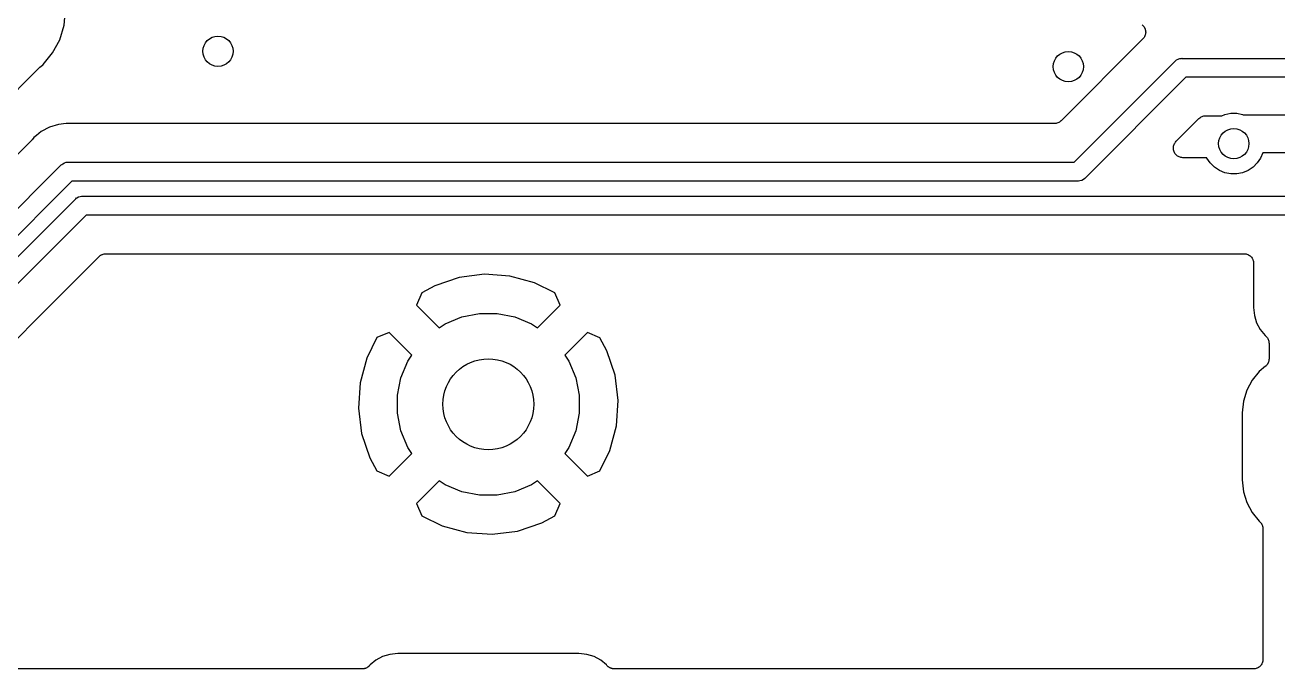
# Model space of a CAD drawing. Extents: x 2.49 to 6.38, y -5.9 to -3.86.
# Drawn here: x 3.14 to 3.792, y -5.465 to -5.131 of the extents above; entities that cross this region are included whole.
import ezdxf

# ---------------------------------------------------------------- set-up
doc = ezdxf.new("R2010")
doc.units = 0
doc.header["$MEASUREMENT"] = 0
doc.layers.add('BLACK', color=7, linetype='CONTINUOUS')

msp = doc.modelspace()

# ---------------------------------------------------------------- linework, layer by layer
at = {"layer": 'BLACK', "linetype": 'CONTINUOUS'}
for p, q in [((3.16057, -5.13106), (3.16117, -5.12499)), ((3.1583, -5.13854), (3.16057, -5.13106)), ((3.72097, -5.13083), (3.72134, -5.13113)), ((3.72134, -5.13113), (3.72135, -5.13114)), ((3.72135, -5.13114), (3.72135, -5.13115)), ((3.72135, -5.13115), (3.72165, -5.13151)), ((3.72165, -5.13151), (3.72195, -5.13189)), ((3.72162, -5.13781), (3.72132, -5.13818)), ((3.72192, -5.13744), (3.72162, -5.13781)), ((3.72193, -5.13743), (3.72192, -5.13744)), ((3.72216, -5.13701), (3.72193, -5.13743)), ((3.72193, -5.13743), (3.72193, -5.13743)), ((3.72195, -5.13189), (3.72196, -5.1319)), ((3.72196, -5.1319), (3.72196, -5.13191)), ((3.72196, -5.13191), (3.72218, -5.13233)), ((3.72239, -5.13658), (3.72216, -5.13701)), ((3.72218, -5.13233), (3.72241, -5.13276)), ((3.7224, -5.13657), (3.72239, -5.13657)), ((3.72239, -5.13657), (3.72239, -5.13658)), ((3.72253, -5.13611), (3.7224, -5.13657)), ((3.72241, -5.13276), (3.72241, -5.13276)), ((3.72241, -5.13276), (3.72242, -5.13277)), ((3.72242, -5.13277), (3.72255, -5.13323)), ((3.72268, -5.13565), (3.72253, -5.13611)), ((3.72255, -5.13323), (3.72269, -5.13369)), ((3.72273, -5.13516), (3.72268, -5.13563)), ((3.72268, -5.13563), (3.72268, -5.13564)), ((3.72268, -5.13564), (3.72268, -5.13565)), ((3.72269, -5.13369), (3.72269, -5.1337)), ((3.72269, -5.1337), (3.72269, -5.13371)), ((3.72269, -5.13371), (3.72273, -5.13419)), ((3.72273, -5.13419), (3.72278, -5.13466)), ((3.72278, -5.13468), (3.72273, -5.13516)), ((3.72278, -5.13466), (3.72278, -5.13467)), ((3.72278, -5.13467), (3.72278, -5.13468)), ((3.15461, -5.14544), (3.1583, -5.13854)), ((3.72132, -5.13818), (3.6788, -5.1807)), ((3.14965, -5.15148), (3.15461, -5.14544)), ((3.68562, -5.20217), (3.73792, -5.14986)), ((3.73792, -5.14986), (3.73808, -5.14967)), ((3.73808, -5.14967), (3.73827, -5.14951)), ((3.73827, -5.14951), (3.73883, -5.14905)), ((3.73827, -5.14951), (3.73827, -5.14951)), ((3.73883, -5.14905), (3.73968, -5.1486)), ((3.73968, -5.1486), (3.73995, -5.14852)), ((3.73995, -5.14852), (3.74061, -5.14832)), ((3.74061, -5.14832), (3.74133, -5.14824)), ((3.74133, -5.14824), (3.74157, -5.14822)), ((3.74133, -5.14824), (3.74133, -5.14824)), ((3.74157, -5.14822), (3.74182, -5.14824)), ((3.74182, -5.14824), (3.88154, -5.14824)), ((3.12319, -5.17767), (3.14797, -5.1529)), ((3.14797, -5.1529), (3.14802, -5.15285)), ((3.14802, -5.15285), (3.14818, -5.15272)), ((3.14818, -5.15272), (3.14833, -5.15257)), ((3.14833, -5.15257), (3.14965, -5.15148)), ((3.74361, -5.15809), (3.6913, -5.2104)), ((3.88333, -5.15809), (3.74361, -5.15809)), ((3.76397, -5.17741), (3.76702, -5.1768)), ((3.76702, -5.1768), (3.77012, -5.1768)), ((3.77012, -5.1768), (3.77316, -5.17741)), ((3.15771, -5.18253), (3.15302, -5.18395)), ((3.16161, -5.18214), (3.15771, -5.18253)), ((3.16162, -5.18214), (3.16161, -5.18214)), ((3.1626, -5.18204), (3.16162, -5.18214)), ((3.16358, -5.18214), (3.1626, -5.18204)), ((3.16379, -5.18214), (3.16358, -5.18214)), ((3.164, -5.18216), (3.16379, -5.18214)), ((3.16407, -5.18217), (3.164, -5.18216)), ((3.67526, -5.18217), (3.16407, -5.18217)), ((3.67572, -5.18212), (3.67526, -5.18217)), ((3.67618, -5.18208), (3.67572, -5.18212)), ((3.6762, -5.18207), (3.67618, -5.18208)), ((3.67623, -5.18207), (3.6762, -5.18207)), ((3.67667, -5.18194), (3.67623, -5.18207)), ((3.67712, -5.18181), (3.67667, -5.18194)), ((3.67714, -5.1818), (3.67712, -5.18181)), ((3.67717, -5.18179), (3.67714, -5.1818)), ((3.67757, -5.18157), (3.67717, -5.18179)), ((3.67798, -5.18136), (3.67757, -5.18157)), ((3.678, -5.18134), (3.67798, -5.18136)), ((3.67803, -5.18133), (3.678, -5.18134)), ((3.67838, -5.18104), (3.67803, -5.18133)), ((3.67875, -5.18075), (3.67838, -5.18104)), ((3.67878, -5.18071), (3.67875, -5.18075)), ((3.6788, -5.1807), (3.67878, -5.18071)), ((3.67878, -5.18071), (3.67878, -5.18071)), ((3.67878, -5.18071), (3.67878, -5.18071)), ((3.73864, -5.19135), (3.75043, -5.17955)), ((3.75043, -5.17955), (3.75044, -5.17954)), ((3.75044, -5.17954), (3.75045, -5.17954)), ((3.75045, -5.17954), (3.75048, -5.1795)), ((3.75045, -5.17954), (3.75045, -5.17954)), ((3.75048, -5.1795), (3.75084, -5.17921)), ((3.75084, -5.17921), (3.7512, -5.17892)), ((3.7512, -5.17892), (3.75122, -5.17891)), ((3.75122, -5.17891), (3.75125, -5.17889)), ((3.75125, -5.17889), (3.75166, -5.17868)), ((3.75166, -5.17868), (3.75206, -5.17846)), ((3.75206, -5.17846), (3.75209, -5.17846)), ((3.75209, -5.17846), (3.75211, -5.17844)), ((3.75211, -5.17844), (3.75256, -5.17832)), ((3.75256, -5.17832), (3.753, -5.17818)), ((3.753, -5.17818), (3.75302, -5.17818)), ((3.75302, -5.17818), (3.75305, -5.17817)), ((3.75305, -5.17817), (3.75351, -5.17813)), ((3.75351, -5.17813), (3.75397, -5.17809)), ((3.75397, -5.17809), (3.76234, -5.17809)), ((3.76234, -5.17809), (3.76397, -5.17741)), ((3.77316, -5.17741), (3.77347, -5.17754)), ((3.77347, -5.17754), (3.77372, -5.17751)), ((3.77372, -5.17751), (3.7742, -5.17756)), ((3.7742, -5.17756), (3.79902, -5.17756)), ((3.14422, -5.19019), (3.14407, -5.19034)), ((3.14427, -5.19014), (3.14422, -5.19019)), ((3.14489, -5.18938), (3.14427, -5.19014)), ((3.14623, -5.18828), (3.14489, -5.18938)), ((3.14869, -5.18627), (3.14623, -5.18828)), ((3.14623, -5.18828), (3.14623, -5.18828)), ((3.15302, -5.18395), (3.14869, -5.18627)), ((3.14394, -5.1905), (3.08566, -5.24878)), ((3.14407, -5.19034), (3.14394, -5.1905)), ((3.73717, -5.19485), (3.73722, -5.19437)), ((3.73717, -5.19486), (3.73717, -5.19485)), ((3.73722, -5.19534), (3.73717, -5.19486)), ((3.73717, -5.19486), (3.73717, -5.19486)), ((3.73722, -5.19437), (3.73727, -5.19389)), ((3.73726, -5.19582), (3.73722, -5.19534)), ((3.73726, -5.19583), (3.73726, -5.19582)), ((3.73727, -5.19584), (3.73726, -5.19583)), ((3.73727, -5.19389), (3.73728, -5.19388)), ((3.73727, -5.19389), (3.73727, -5.19389)), ((3.7374, -5.19629), (3.73727, -5.19584)), ((3.73728, -5.19388), (3.73742, -5.19342)), ((3.73754, -5.19675), (3.7374, -5.19629)), ((3.73742, -5.19342), (3.73756, -5.19296)), ((3.73754, -5.19676), (3.73754, -5.19675)), ((3.73754, -5.19677), (3.73754, -5.19676)), ((3.73777, -5.1972), (3.73754, -5.19677)), ((3.73756, -5.19294), (3.7378, -5.19252)), ((3.73756, -5.19295), (3.73756, -5.19294)), ((3.73756, -5.19296), (3.73756, -5.19295)), ((3.7378, -5.19252), (3.73802, -5.1921)), ((3.73802, -5.1921), (3.73802, -5.19209)), ((3.73802, -5.19209), (3.73803, -5.19209)), ((3.73803, -5.19209), (3.73833, -5.19172)), ((3.73833, -5.19172), (3.73864, -5.19135)), ((3.15946, -5.2033), (3.15985, -5.20297)), ((3.15985, -5.20297), (3.16071, -5.20252)), ((3.16071, -5.20252), (3.16074, -5.20251)), ((3.16074, -5.20251), (3.16163, -5.20224)), ((3.16163, -5.20224), (3.16236, -5.20217)), ((3.16236, -5.20217), (3.1626, -5.20214)), ((3.16236, -5.20217), (3.16236, -5.20217)), ((3.1626, -5.20214), (3.16284, -5.20217)), ((3.16284, -5.20217), (3.68562, -5.20217)), ((3.73799, -5.19762), (3.73777, -5.1972)), ((3.73799, -5.19763), (3.73799, -5.19762)), ((3.738, -5.19763), (3.73799, -5.19763)), ((3.7383, -5.19801), (3.738, -5.19763)), ((3.7386, -5.19838), (3.7383, -5.19801)), ((3.73861, -5.19839), (3.7386, -5.19838)), ((3.73898, -5.1987), (3.73861, -5.19839)), ((3.73861, -5.19839), (3.73861, -5.19839)), ((3.73935, -5.19901), (3.73898, -5.1987)), ((3.73936, -5.19901), (3.73935, -5.19901)), ((3.73936, -5.19902), (3.73936, -5.19901)), ((3.73978, -5.19925), (3.73936, -5.19902)), ((3.7402, -5.19948), (3.73978, -5.19925)), ((3.74021, -5.19948), (3.7402, -5.19948)), ((3.74022, -5.19948), (3.74021, -5.19948)), ((3.74067, -5.19963), (3.74022, -5.19948)), ((3.74113, -5.19977), (3.74067, -5.19963)), ((3.74114, -5.19977), (3.74113, -5.19977)), ((3.74115, -5.19978), (3.74114, -5.19977)), ((3.74162, -5.19983), (3.74115, -5.19978)), ((3.7421, -5.19988), (3.74162, -5.19983)), ((3.74212, -5.19988), (3.7421, -5.19988)), ((3.74217, -5.19988), (3.74212, -5.19988)), ((3.74212, -5.19988), (3.74212, -5.19988)), ((3.74212, -5.19988), (3.74212, -5.19988)), ((3.75456, -5.19988), (3.74217, -5.19988)), ((3.75461, -5.20001), (3.75456, -5.19988)), ((3.75633, -5.20259), (3.75461, -5.20001)), ((3.75853, -5.20478), (3.75633, -5.20259)), ((3.7808, -5.20259), (3.77861, -5.20478)), ((3.78252, -5.20001), (3.7808, -5.20259)), ((3.7836, -5.1974), (3.78252, -5.20001)), ((3.79902, -5.1974), (3.7836, -5.1974)), ((3.09248, -5.27024), (3.15895, -5.20378)), ((3.15895, -5.20378), (3.1591, -5.20359)), ((3.1591, -5.20359), (3.15946, -5.2033)), ((3.76111, -5.20651), (3.75853, -5.20478)), ((3.76397, -5.20769), (3.76111, -5.20651)), ((3.76702, -5.2083), (3.76397, -5.20769)), ((3.77012, -5.2083), (3.76702, -5.2083)), ((3.77316, -5.20769), (3.77012, -5.2083)), ((3.77603, -5.20651), (3.77316, -5.20769)), ((3.77861, -5.20478), (3.77603, -5.20651)), ((3.16464, -5.21201), (3.09817, -5.27847)), ((3.68741, -5.21201), (3.16464, -5.21201)), ((3.68765, -5.21203), (3.68741, -5.21201)), ((3.68789, -5.21201), (3.68765, -5.21203)), ((3.6879, -5.21201), (3.68789, -5.21201)), ((3.68862, -5.21194), (3.6879, -5.21201)), ((3.68955, -5.21166), (3.68862, -5.21194)), ((3.6904, -5.2112), (3.68955, -5.21166)), ((3.69115, -5.21058), (3.6904, -5.2112)), ((3.6913, -5.2104), (3.69115, -5.21058)), ((3.0679, -5.31988), (3.16629, -5.22149)), ((3.16629, -5.22149), (3.16644, -5.22131)), ((3.16644, -5.22131), (3.16663, -5.22115)), ((3.16663, -5.22115), (3.1671, -5.22077)), ((3.16663, -5.22115), (3.16663, -5.22115)), ((3.1671, -5.22077), (3.16719, -5.22069)), ((3.16719, -5.22069), (3.16804, -5.22023)), ((3.16804, -5.22023), (3.16897, -5.21995)), ((3.16897, -5.21995), (3.1697, -5.21988)), ((3.1697, -5.21988), (3.16994, -5.21986)), ((3.1697, -5.21988), (3.1697, -5.21988)), ((3.16994, -5.21986), (3.17018, -5.21988)), ((3.17018, -5.21988), (3.87776, -5.21988)), ((3.17198, -5.22972), (3.07359, -5.32811)), ((3.87776, -5.22972), (3.17198, -5.22972)), ((3.15588, -5.2741), (3.1788, -5.25119)), ((3.1788, -5.25119), (3.17881, -5.25118)), ((3.17881, -5.25118), (3.17885, -5.25114)), ((3.17881, -5.25118), (3.17881, -5.25118)), ((3.17881, -5.25118), (3.17881, -5.25118)), ((3.17885, -5.25114), (3.17921, -5.25085)), ((3.17921, -5.25085), (3.17956, -5.25056)), ((3.17956, -5.25056), (3.17959, -5.25055)), ((3.17959, -5.25055), (3.17961, -5.25053)), ((3.17961, -5.25053), (3.18002, -5.25032)), ((3.18002, -5.25032), (3.18043, -5.2501)), ((3.18043, -5.2501), (3.18045, -5.25009)), ((3.18045, -5.25009), (3.18047, -5.25008)), ((3.18047, -5.25008), (3.18092, -5.24995)), ((3.18092, -5.24995), (3.18136, -5.24982)), ((3.18136, -5.24982), (3.18139, -5.24982)), ((3.18139, -5.24982), (3.18141, -5.24981)), ((3.18141, -5.24981), (3.18187, -5.24977)), ((3.18187, -5.24977), (3.18233, -5.24972)), ((3.18233, -5.24972), (3.77389, -5.24972)), ((3.77389, -5.24972), (3.77393, -5.24972)), ((3.77393, -5.24972), (3.77393, -5.24972)), ((3.77393, -5.24972), (3.77393, -5.24972)), ((3.77393, -5.24972), (3.77396, -5.24972)), ((3.77396, -5.24972), (3.77443, -5.24978)), ((3.77443, -5.24978), (3.7749, -5.24983)), ((3.7749, -5.24983), (3.77492, -5.24983)), ((3.77492, -5.24983), (3.77493, -5.24983)), ((3.77493, -5.24983), (3.77538, -5.24998)), ((3.77538, -5.24998), (3.77583, -5.25012)), ((3.77583, -5.25012), (3.77585, -5.25012)), ((3.77585, -5.25012), (3.77586, -5.25013)), ((3.77586, -5.25013), (3.77628, -5.25035)), ((3.77628, -5.25035), (3.77669, -5.25058)), ((3.77669, -5.25058), (3.7767, -5.25059)), ((3.7767, -5.25059), (3.77672, -5.2506)), ((3.77672, -5.2506), (3.77708, -5.2509)), ((3.77708, -5.2509), (3.77744, -5.2512)), ((3.77744, -5.2512), (3.77745, -5.25121)), ((3.77745, -5.25121), (3.77747, -5.25123)), ((3.77747, -5.25123), (3.77776, -5.25159)), ((3.77776, -5.25159), (3.77806, -5.25196)), ((3.77806, -5.25196), (3.77807, -5.25197)), ((3.77807, -5.25197), (3.77808, -5.25199)), ((3.77808, -5.25199), (3.7783, -5.2524)), ((3.7783, -5.2524), (3.77852, -5.25282)), ((3.77852, -5.25282), (3.77852, -5.25284)), ((3.77852, -5.25284), (3.77853, -5.25285)), ((3.77853, -5.25285), (3.77866, -5.2533)), ((3.77866, -5.2533), (3.7788, -5.25375)), ((3.7788, -5.25375), (3.7788, -5.25377)), ((3.7788, -5.25377), (3.77881, -5.25379)), ((3.77881, -5.25379), (3.77885, -5.25426)), ((3.77885, -5.25426), (3.77889, -5.25472)), ((3.77889, -5.25472), (3.77889, -5.27771)), ((3.3791, -5.26041), (3.36596, -5.2621)), ((3.39231, -5.26132), (3.3791, -5.26041)), ((3.4051, -5.26479), (3.39231, -5.26132)), ((3.35333, -5.26634), (3.3465, -5.27)), ((3.36596, -5.2621), (3.35333, -5.26634)), ((3.41574, -5.27007), (3.4051, -5.26479)), ((3.10341, -5.32657), (3.15588, -5.2741)), ((3.15588, -5.2741), (3.15588, -5.2741)), ((3.3465, -5.27), (3.34377, -5.27648)), ((3.41843, -5.27648), (3.41574, -5.27007)), ((3.34377, -5.27648), (3.35552, -5.28823)), ((3.36732, -5.28252), (3.37645, -5.28071)), ((3.37645, -5.28071), (3.38576, -5.28071)), ((3.38576, -5.28071), (3.39488, -5.28252)), ((3.40669, -5.28823), (3.41843, -5.27648)), ((3.77889, -5.27771), (3.77931, -5.28187)), ((3.35552, -5.28823), (3.35872, -5.28609)), ((3.35872, -5.28609), (3.36732, -5.28252)), ((3.39488, -5.28252), (3.40348, -5.28609)), ((3.40348, -5.28609), (3.40669, -5.28823)), ((3.77931, -5.28187), (3.78045, -5.28564)), ((3.78045, -5.28564), (3.78231, -5.28912)), ((3.32322, -5.29332), (3.31794, -5.30396)), ((3.32963, -5.29062), (3.32322, -5.29332)), ((3.34138, -5.30237), (3.32963, -5.29062)), ((3.43258, -5.29062), (3.42083, -5.30237)), ((3.43906, -5.29335), (3.43258, -5.29062)), ((3.44271, -5.30018), (3.43906, -5.29335)), ((3.78231, -5.28912), (3.78481, -5.29216)), ((3.78481, -5.29216), (3.78506, -5.29237)), ((3.78506, -5.29237), (3.78512, -5.29242)), ((3.78512, -5.29242), (3.78527, -5.29258)), ((3.78527, -5.29258), (3.78544, -5.29272)), ((3.78544, -5.29272), (3.78561, -5.29292)), ((3.78561, -5.29292), (3.7858, -5.29312)), ((3.7858, -5.29312), (3.78592, -5.2933)), ((3.78592, -5.2933), (3.78605, -5.29347)), ((3.78605, -5.29347), (3.78618, -5.29371)), ((3.78618, -5.29371), (3.78633, -5.29394)), ((3.78633, -5.29394), (3.78641, -5.29414)), ((3.78641, -5.29414), (3.78651, -5.29433)), ((3.78651, -5.29433), (3.78659, -5.29459)), ((3.44695, -5.31281), (3.44271, -5.30018)), ((3.78659, -5.29459), (3.78669, -5.29484)), ((3.78669, -5.29484), (3.78673, -5.29506)), ((3.78673, -5.29506), (3.78679, -5.29527)), ((3.78679, -5.29527), (3.78682, -5.29554)), ((3.78682, -5.29554), (3.78687, -5.2958)), ((3.78687, -5.2958), (3.78687, -5.29602)), ((3.78687, -5.29602), (3.78689, -5.29624)), ((3.78689, -5.29624), (3.78689, -5.30436)), ((3.31794, -5.30396), (3.31447, -5.31674)), ((3.33567, -5.31417), (3.33924, -5.30557)), ((3.33924, -5.30557), (3.34138, -5.30237)), ((3.42083, -5.30237), (3.42297, -5.30557)), ((3.42297, -5.30557), (3.42653, -5.31417)), ((3.78587, -5.30735), (3.78575, -5.30754)), ((3.78602, -5.30718), (3.78587, -5.30735)), ((3.78615, -5.30695), (3.78602, -5.30718)), ((3.7863, -5.30672), (3.78615, -5.30695)), ((3.78638, -5.30652), (3.7863, -5.30672)), ((3.78649, -5.30633), (3.78638, -5.30652)), ((3.78657, -5.30607), (3.78649, -5.30633)), ((3.78667, -5.30582), (3.78657, -5.30607)), ((3.78671, -5.30561), (3.78667, -5.30582)), ((3.78678, -5.3054), (3.78671, -5.30561)), ((3.78681, -5.30513), (3.78678, -5.3054)), ((3.78686, -5.30487), (3.78681, -5.30513)), ((3.78689, -5.30443), (3.78686, -5.30465)), ((3.78686, -5.30465), (3.78686, -5.30487)), ((3.78689, -5.30436), (3.78689, -5.30443)), ((3.44864, -5.32595), (3.44695, -5.31281)), ((3.78178, -5.31092), (3.77806, -5.31545)), ((3.78506, -5.30823), (3.78178, -5.31092)), ((3.78522, -5.30807), (3.78506, -5.30823)), ((3.78539, -5.30793), (3.78522, -5.30807)), ((3.78556, -5.30773), (3.78539, -5.30793)), ((3.78575, -5.30754), (3.78556, -5.30773)), ((3.31447, -5.31674), (3.31356, -5.32996)), ((3.33386, -5.3233), (3.33567, -5.31417)), ((3.42653, -5.31417), (3.42835, -5.3233)), ((3.77806, -5.31545), (3.77529, -5.32063)), ((3.33386, -5.33261), (3.33386, -5.3233)), ((3.42835, -5.3233), (3.42835, -5.33261)), ((3.44774, -5.33916), (3.44864, -5.32595)), ((3.77359, -5.32625), (3.77299, -5.33233)), ((3.77529, -5.32063), (3.77359, -5.32625)), ((3.31356, -5.32996), (3.31525, -5.34309)), ((3.33567, -5.34173), (3.33386, -5.33261)), ((3.42835, -5.33261), (3.42653, -5.34173)), ((3.77299, -5.33233), (3.77299, -5.36727)), ((3.44427, -5.35195), (3.44774, -5.33916)), ((3.31525, -5.34309), (3.31949, -5.35572)), ((3.33924, -5.35033), (3.33567, -5.34173)), ((3.42653, -5.34173), (3.42297, -5.35033)), ((3.34138, -5.35354), (3.33924, -5.35033)), ((3.42297, -5.35033), (3.42083, -5.35354)), ((3.43898, -5.36259), (3.44427, -5.35195)), ((3.31949, -5.35572), (3.32315, -5.36256)), ((3.32963, -5.36528), (3.34138, -5.35354)), ((3.42083, -5.35354), (3.43258, -5.36528)), ((3.32315, -5.36256), (3.32963, -5.36528)), ((3.43258, -5.36528), (3.43898, -5.36259)), ((3.35552, -5.36768), (3.34377, -5.37943)), ((3.35872, -5.36982), (3.35552, -5.36768)), ((3.36732, -5.37338), (3.35872, -5.36982)), ((3.40348, -5.36982), (3.39488, -5.37338)), ((3.40669, -5.36768), (3.40348, -5.36982)), ((3.41843, -5.37943), (3.40669, -5.36768)), ((3.77299, -5.36727), (3.77359, -5.37336)), ((3.37645, -5.3752), (3.36732, -5.37338)), ((3.38576, -5.3752), (3.37645, -5.3752)), ((3.39488, -5.37338), (3.38576, -5.3752)), ((3.77359, -5.37336), (3.77529, -5.37898)), ((3.77529, -5.37898), (3.77806, -5.38415)), ((3.34377, -5.37943), (3.34647, -5.38583)), ((3.4157, -5.38591), (3.41843, -5.37943)), ((3.77806, -5.38415), (3.78178, -5.38869)), ((3.34647, -5.38583), (3.35711, -5.39112)), ((3.35711, -5.39112), (3.36989, -5.39459)), ((3.39624, -5.3938), (3.40887, -5.38956)), ((3.40887, -5.38956), (3.4157, -5.38591)), ((3.78178, -5.38869), (3.7819, -5.38879)), ((3.7819, -5.38879), (3.78196, -5.38883)), ((3.78196, -5.38883), (3.78211, -5.38899)), ((3.78211, -5.38899), (3.78228, -5.38913)), ((3.78228, -5.38913), (3.78245, -5.38934)), ((3.78245, -5.38934), (3.78264, -5.38953)), ((3.78264, -5.38953), (3.78276, -5.38972)), ((3.78276, -5.38972), (3.7829, -5.38989)), ((3.7829, -5.38989), (3.78302, -5.39013)), ((3.78302, -5.39013), (3.78317, -5.39035)), ((3.78317, -5.39035), (3.78325, -5.39056)), ((3.78325, -5.39056), (3.78336, -5.39075)), ((3.78336, -5.39075), (3.78343, -5.39101)), ((3.78343, -5.39101), (3.78353, -5.39126)), ((3.78353, -5.39126), (3.78357, -5.39147)), ((3.78357, -5.39147), (3.78364, -5.39168)), ((3.78364, -5.39168), (3.78366, -5.39195)), ((3.78366, -5.39195), (3.78371, -5.39222)), ((3.36989, -5.39459), (3.38311, -5.39549)), ((3.38311, -5.39549), (3.39624, -5.3938)), ((3.78371, -5.39222), (3.78371, -5.39244)), ((3.78371, -5.39244), (3.78373, -5.39265)), ((3.78373, -5.39265), (3.78373, -5.46043)), ((3.31939, -5.46366), (3.31924, -5.46381)), ((3.31944, -5.46361), (3.31939, -5.46366)), ((3.31965, -5.46335), (3.31944, -5.46361)), ((3.32269, -5.46085), (3.31965, -5.46335)), ((3.32617, -5.45899), (3.32269, -5.46085)), ((3.32994, -5.45785), (3.32617, -5.45899)), ((3.3341, -5.45744), (3.32994, -5.45785)), ((3.4281, -5.45744), (3.3341, -5.45744)), ((3.43227, -5.45785), (3.4281, -5.45744)), ((3.43604, -5.45899), (3.43227, -5.45785)), ((3.43951, -5.46085), (3.43604, -5.45899)), ((3.44256, -5.46335), (3.43951, -5.46085)), ((3.44277, -5.46361), (3.44256, -5.46335)), ((3.44292, -5.46376), (3.44277, -5.46361)), ((3.44306, -5.46393), (3.44292, -5.46376)), ((3.78256, -5.46362), (3.78226, -5.46398)), ((3.78286, -5.46326), (3.78256, -5.46362)), ((3.78287, -5.46324), (3.78286, -5.46326)), ((3.78288, -5.46323), (3.78287, -5.46324)), ((3.7831, -5.46281), (3.78288, -5.46323)), ((3.78333, -5.4624), (3.7831, -5.46281)), ((3.78334, -5.46237), (3.78333, -5.46239)), ((3.78333, -5.46239), (3.78333, -5.4624)), ((3.78348, -5.46192), (3.78334, -5.46237)), ((3.78362, -5.46147), (3.78348, -5.46192)), ((3.78363, -5.46146), (3.78362, -5.46147)), ((3.78368, -5.46097), (3.78363, -5.46144)), ((3.78363, -5.46144), (3.78363, -5.46146)), ((3.78373, -5.4605), (3.78368, -5.46097)), ((3.78373, -5.46043), (3.78373, -5.46047)), ((3.78373, -5.46047), (3.78373, -5.46047)), ((3.78373, -5.46047), (3.78373, -5.46047)), ((3.78373, -5.46047), (3.78373, -5.4605)), ((3.31557, -5.46543), (2.92749, -5.46543)), ((3.31579, -5.46541), (3.31557, -5.46543)), ((3.31601, -5.46541), (3.31579, -5.46541)), ((3.31628, -5.46536), (3.31601, -5.46541)), ((3.31654, -5.46534), (3.31628, -5.46536)), ((3.31675, -5.46527), (3.31654, -5.46534)), ((3.31697, -5.46523), (3.31675, -5.46527)), ((3.31722, -5.46513), (3.31697, -5.46523)), ((3.31748, -5.46506), (3.31722, -5.46513)), ((3.31767, -5.46495), (3.31748, -5.46506)), ((3.31787, -5.46487), (3.31767, -5.46495)), ((3.3181, -5.46472), (3.31787, -5.46487)), ((3.31834, -5.4646), (3.3181, -5.46472)), ((3.31851, -5.46446), (3.31834, -5.4646)), ((3.31869, -5.46434), (3.31851, -5.46446)), ((3.31889, -5.46415), (3.31869, -5.46434)), ((3.3191, -5.46398), (3.31889, -5.46415)), ((3.31924, -5.46381), (3.3191, -5.46398)), ((3.44327, -5.4641), (3.44306, -5.46393)), ((3.44346, -5.4643), (3.44327, -5.4641)), ((3.44364, -5.46442), (3.44346, -5.4643)), ((3.44381, -5.46456), (3.44364, -5.46442)), ((3.44404, -5.46469), (3.44381, -5.46456)), ((3.44427, -5.46484), (3.44404, -5.46469)), ((3.44447, -5.46492), (3.44427, -5.46484)), ((3.44466, -5.46503), (3.44447, -5.46492)), ((3.44492, -5.46511), (3.44466, -5.46503)), ((3.44517, -5.46521), (3.44492, -5.46511)), ((3.44538, -5.46526), (3.44517, -5.46521)), ((3.44559, -5.46532), (3.44538, -5.46526)), ((3.44586, -5.46535), (3.44559, -5.46532)), ((3.44613, -5.46541), (3.44586, -5.46535)), ((3.44634, -5.46541), (3.44613, -5.46541)), ((3.44656, -5.46543), (3.44634, -5.46541)), ((3.44663, -5.46543), (3.44656, -5.46543)), ((3.77873, -5.46543), (3.44663, -5.46543)), ((3.7792, -5.46539), (3.77873, -5.46543)), ((3.77967, -5.46534), (3.7792, -5.46539)), ((3.77969, -5.46534), (3.77967, -5.46534)), ((3.7797, -5.46534), (3.77969, -5.46534)), ((3.78015, -5.4652), (3.7797, -5.46534)), ((3.78061, -5.46507), (3.78015, -5.4652)), ((3.78062, -5.46506), (3.78061, -5.46507)), ((3.78064, -5.46506), (3.78062, -5.46506)), ((3.78105, -5.46483), (3.78064, -5.46506)), ((3.78147, -5.46462), (3.78105, -5.46483)), ((3.78148, -5.46461), (3.78147, -5.46462)), ((3.7815, -5.4646), (3.78148, -5.46461)), ((3.78186, -5.4643), (3.7815, -5.4646)), ((3.78223, -5.46401), (3.78186, -5.4643)), ((3.78224, -5.46399), (3.78223, -5.46401)), ((3.78226, -5.46398), (3.78224, -5.46399))]:
    msp.add_line(p, q, dxfattribs=at)
at = {"layer": 'BLACK'}
for centre, radius in [((3.24057, -5.14455), 0.00787), ((3.68257, -5.15255), 0.00787), ((3.76857, -5.19255), 0.00787), ((3.3811, -5.32795), 0.02362)]:
    msp.add_circle(centre, radius, dxfattribs=at)

doc.saveas('drawing.dxf')
